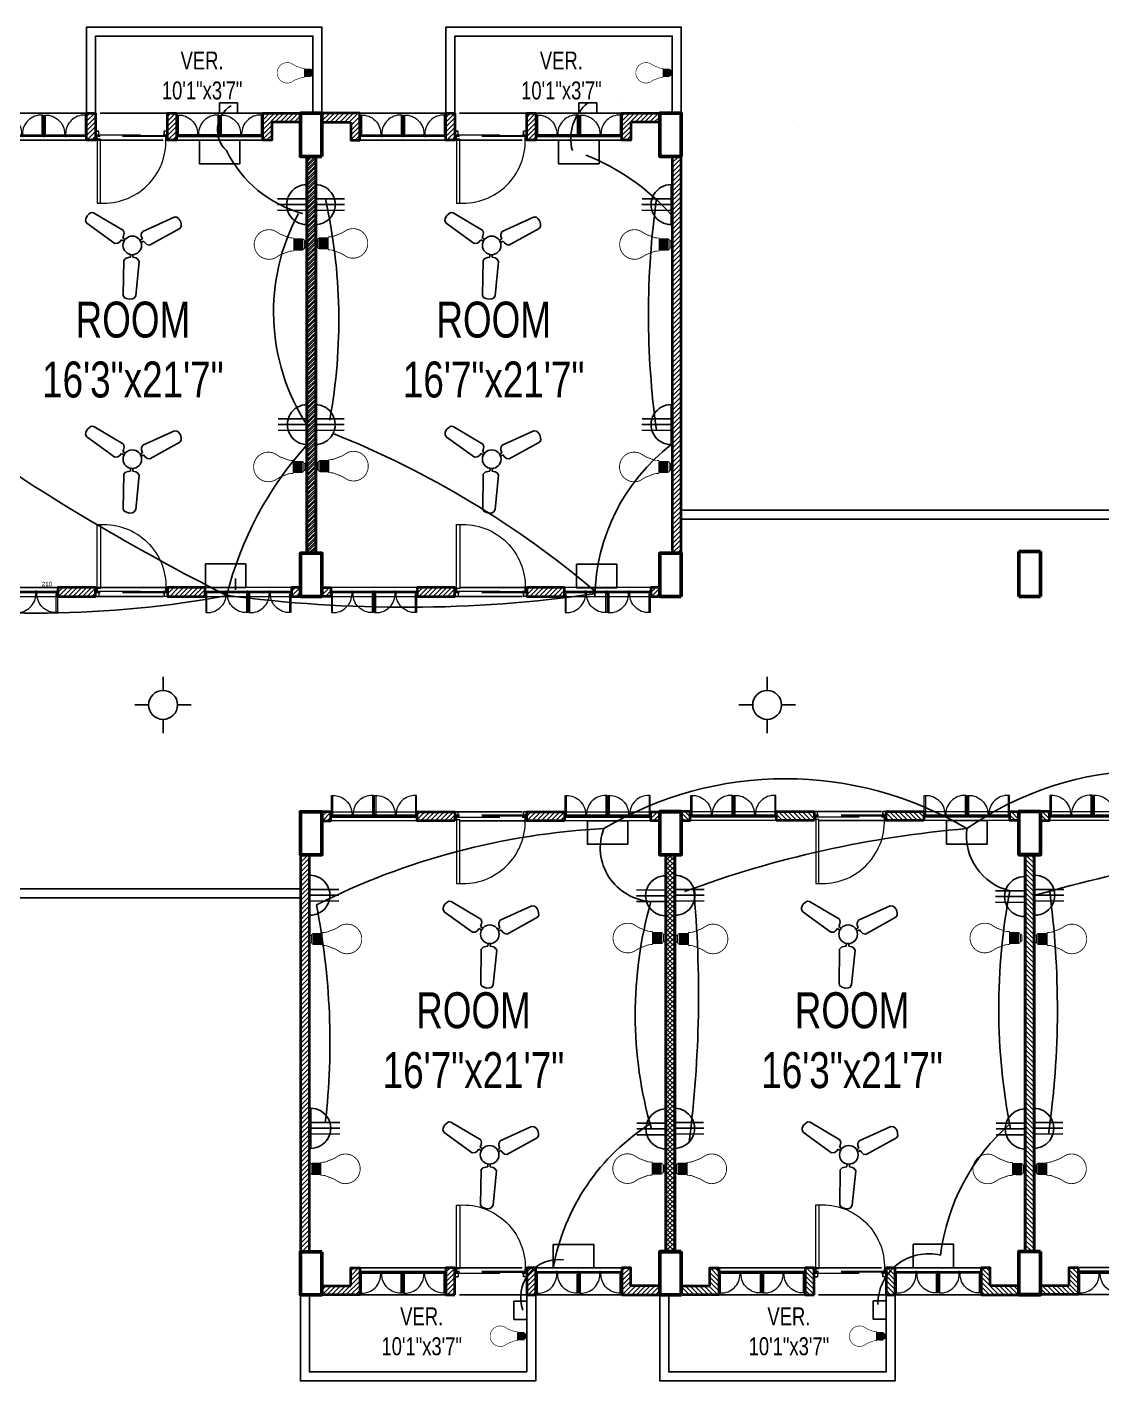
# Model space of a CAD drawing. Extents: x 9 to 3908, y 55 to 2108.
# Drawn here: x 996 to 1594, y 327 to 1081 of the extents above; entities that cross this region are included whole.
import ezdxf

# ---------------------------------------------------------------- set-up
doc = ezdxf.new("R2010")
doc.units = 0
doc.header["$LTSCALE"] = 10
doc.linetypes.add('DASHED2', pattern=[0.375, 0.25, -0.125])
for name, color, linetype, lineweight in [('A-TEXT', 7, 'Continuous', 5), ('ar-DOOR-WOOD', 44, 'Continuous', 0), ('column', 1, 'Continuous', 50), ('Main Wall', 250, 'Continuous', 13), ('WALL_SEC_', 170, 'Continuous', 25)]:
    doc.layers.add(name, color=color, linetype=linetype, lineweight=lineweight)
doc.layers.add('conduit', color=160, linetype='Continuous')
doc.layers.add('hatch brick', color=32, linetype='Continuous', lineweight=0, transparency=0.4)
doc.styles.add('SIMPLE', font='romantic.ttf')
doc.dimstyles.get("Standard").update_dxf_attribs({"dimtxt": 0.18, "dimasz": 0.18, "dimexe": 0.18, "dimexo": 0.0625, "dimgap": 0.09, "dimtad": 0, "dimtih": 1, "dimtoh": 1, "dimdec": 4, "dimzin": 0, "dimdsep": 46, "dimtxsty": 'Standard', "dimcen": 0.09, "dimadec": 0, "dimazin": 0, "dimtfac": 1, "dimtdec": 4, "dimtofl": 0, "dimtmove": 0, "dimatfit": 3, "dimfxl": 1, "dimtolj": 1, "dimtzin": 0, "dimarcsym": 0})
pattern_1 = [(45, (0, 0), (-1.3258252147, 1.3258252147), [])]
pattern_2 = [(45, (-53844.1407, -18314.9633), (-1.325825215, 1.325825215), [])]
pattern_3 = [(45, (-1497142.002, -132201.2452), (-1.3258252147, 1.3258252147), [])]

# ---------------------------------------------------------------- blocks, each defined once
blk = doc.blocks.new('DOOR_45')
at = {"layer": 'ar-DOOR-WOOD'}
for p, q in [((-11008.75, 15426.44), (-11008.75, 15424.44)), ((-10968.75, 15426.44), (-11008.75, 15426.44)), ((-10968.75, 15427.44), (-10963.75, 15427.44)), ((-10968.75, 15427.44), (-10968.75, 15426.44)), ((-10968.75, 15424.44), (-10968.75, 15426.44)), ((-10968.75, 15426.44), (-10966.75, 15426.44)), ((-10966.75, 15426.44), (-10966.75, 15425.44)), ((-10963.75, 15427.44), (-10963.75, 15425.44)), ((-11008.75, 15424.44), (-10968.75, 15424.44)), ((-10966.75, 15425.44), (-10963.75, 15425.44)), ((-10968.75, 15382.44), (-10968.75, 15383.44)), ((-10968.75, 15383.44), (-10966.75, 15383.44)), ((-10966.75, 15384.44), (-10963.75, 15384.44)), ((-10966.75, 15383.44), (-10966.75, 15384.44)), ((-10963.75, 15382.44), (-10963.75, 15384.44)), ((-10968.75, 15382.44), (-10963.75, 15382.44))]:
    blk.add_line(p, q, dxfattribs=at)
for points in [[(-10968.75, 15426.44), (-11008.75, 15426.44), (-11008.75, 15424.44), (-10968.75, 15424.44)], [(-10963.75, 15427.44), (-10968.75, 15427.44), (-10968.75, 15426.44), (-10966.75, 15426.44), (-10966.75, 15425.44), (-10963.75, 15425.44)], [(-10968.75, 15383.44), (-10968.75, 15382.44), (-10963.75, 15382.44), (-10963.75, 15384.44), (-10966.75, 15384.44), (-10966.75, 15383.44)]]:
    blk.add_lwpolyline(points, close=True, dxfattribs=at)
blk.add_arc((-10969.89, 15422.35), 38.92, 176.90834, 271.67702, dxfattribs=at)
blk = doc.blocks.new('DOOR_40')
at = {"layer": 'ar-DOOR-WOOD'}
for p, q in [((-11029.1, 15421.4), (-11064.1, 15421.4)), ((-11064.1, 15421.4), (-11064.1, 15419.4)), ((-11064.1, 15419.4), (-11029.1, 15419.4)), ((-11029.1, 15422.4), (-11024.1, 15422.4)), ((-11029.1, 15422.4), (-11029.1, 15421.4)), ((-11029.1, 15419.4), (-11029.1, 15421.4)), ((-11029.1, 15421.4), (-11027.1, 15421.4)), ((-11027.1, 15421.4), (-11027.1, 15420.4)), ((-11027.1, 15420.4), (-11024.1, 15420.4)), ((-11024.1, 15422.4), (-11024.1, 15420.4)), ((-11029.1, 15383.4), (-11027.1, 15383.4)), ((-11029.1, 15382.4), (-11029.1, 15383.4)), ((-11029.1, 15382.4), (-11024.1, 15382.4)), ((-11027.1, 15383.4), (-11027.1, 15384.4)), ((-11027.1, 15384.4), (-11024.1, 15384.4)), ((-11024.1, 15382.4), (-11024.1, 15384.4))]:
    blk.add_line(p, q, dxfattribs=at)
blk.add_arc((-11029.4, 15418.2), 34.8, 178.03, 270.3561, dxfattribs=at)
blk = doc.blocks.new('room 1')
h = blk.add_hatch()
h.set_pattern_fill('ANSI31', color=256, scale=15)
h.set_pattern_definition(pattern_1)
h.paths.add_polyline_path([(1498318.01, 133229.01), (1498318.01, 133219.01), (1498323.01, 133219.01), (1498323.01, 133234.01), (1498302.01, 133234.01), (1498302.01, 133229.01), (1498302.01, 133229.01)])
h = blk.add_hatch()
h.set_pattern_fill('ANSI31', color=256, scale=15)
h.set_pattern_definition(pattern_1)
h.paths.add_polyline_path([(1498474.01, 133229.01), (1498474.01, 133219.01), (1498469.01, 133219.01), (1498469.01, 133234.01), (1498490.01, 133234.01), (1498490.01, 133229.01), (1498490.01, 133229.01)])
at = {"layer": 'hatch brick'}
h = blk.add_hatch(dxfattribs=at)
h.set_pattern_fill('ANSI31', color=256, scale=15)
h.set_pattern_definition([(45, (69, 2), (-1.3258252147, 1.3258252147), [])])
h.paths.add_polyline_path([(1498376.01, 133234.01), (1498376.01, 133219.01), (1498376.01, 133219.01), (1498371.01, 133219.01), (1498371.01, 133234.01)])
h = blk.add_hatch(dxfattribs=at)
h.set_pattern_fill('ANSI31', color=256, scale=15)
h.set_pattern_definition([(45, (114, 2), (-1.3258252147, 1.3258252147), [])])
h.paths.add_polyline_path([(1498421.01, 133234.01), (1498421.01, 133219.01), (1498421.01, 133219.01), (1498416.01, 133219.01), (1498416.01, 133234.01)])
h = blk.add_hatch(dxfattribs=at)
h.set_pattern_fill('ANSI31', color=256, scale=15)
h.set_pattern_definition(pattern_1)
h.paths.add_polyline_path([(1498298.51, 132989.01), (1498293.51, 132989.01), (1498293.51, 133210.01), (1498298.51, 133210.01)])
h = blk.add_hatch(dxfattribs=at)
h.set_pattern_fill('ANSI31', color=256, scale=15)
h.set_pattern_definition(pattern_1)
h.paths.add_polyline_path([(1498493.51, 132989.01), (1498498.51, 132989.01), (1498498.51, 133210.01), (1498493.51, 133210.01)])
h = blk.add_hatch(dxfattribs=at)
h.set_pattern_fill('ANSI31', color=256, scale=15)
h.set_pattern_definition([(45, (-14.5, 0), (-1.3258252147, 1.3258252147), [])])
h.paths.add_polyline_path([(1498302.01, 132970.01), (1498307.01, 132970.01), (1498307.01, 132965.01), (1498302.01, 132965.01)])
h = blk.add_hatch(dxfattribs=at)
h.set_pattern_fill('ANSI31', color=256, scale=15)
h.set_pattern_definition([(45, (-5, -252), (-1.3258252147, 1.3258252147), [])])
h.paths.add_polyline_path([(1498376.01, 132970.01), (1498355.01, 132970.01), (1498355.01, 132965.01), (1498376.01, 132965.01)])
h = blk.add_hatch(dxfattribs=at)
h.set_pattern_fill('ANSI31', color=256, scale=15)
h.set_pattern_definition([(45, (1.2113, 4e-09), (-1.3258252147, 1.3258252147), [])])
h.paths.add_polyline_path([(1498437.01, 132970.01), (1498416.01, 132970.01), (1498416.01, 132965.01), (1498437.01, 132965.01)])
h = blk.add_hatch(dxfattribs=at)
h.set_pattern_fill('ANSI31', color=256, scale=15)
h.set_pattern_definition(pattern_1)
h.paths.add_polyline_path([(1498490.01, 132970.01), (1498485.01, 132970.01), (1498485.01, 132965.01), (1498490.01, 132965.01)])
for points in [[(1498323.01, 133234.01), (1498371.01, 133234.01), (1498371.01, 133219.01), (1498323.01, 133219.01)], [(1498469.01, 133234.01), (1498421.01, 133234.01), (1498421.01, 133219.01), (1498469.01, 133219.01)]]:
    blk.add_lwpolyline(points, close=True)
at = {"linetype": 'DASHED2', "ltscale": 15}
for points in [[(1498376.01, 133219.01), (1498416.01, 133219.01), (1498416.01, 133234.01), (1498376.01, 133234.01)], [(1498376.01, 132965.01), (1498416.01, 132965.01), (1498416.01, 132970.01), (1498376.01, 132970.01)]]:
    blk.add_lwpolyline(points, close=True, dxfattribs=at)
at = {"layer": 'Main Wall', "color": 1, "lineweight": 50}
for points in [[(1498302.01, 133210.01), (1498290.01, 133210.01), (1498290.01, 133234.01), (1498302.01, 133234.01), (1498302.01, 133210.01)], [(1498502.01, 133210.01), (1498490.01, 133210.01), (1498490.01, 133234.01), (1498502.01, 133234.01), (1498502.01, 133210.01)], [(1498302.01, 132965.01), (1498290.01, 132965.01), (1498290.01, 132989.01), (1498302.01, 132989.01), (1498302.01, 132965.01)], [(1498502.01, 132965.01), (1498490.01, 132965.01), (1498490.01, 132989.01), (1498502.01, 132989.01), (1498502.01, 132965.01)]]:
    blk.add_lwpolyline(points, dxfattribs=at)
at = {"layer": 'Main Wall', "lineweight": 35}
for points in [[(1498318.01, 133229.01), (1498318.01, 133219.01), (1498323.01, 133219.01), (1498323.01, 133234.01), (1498302.01, 133234.01), (1498302.01, 133229.01), (1498302.01, 133229.01), (1498302.01, 133229.01), (1498318.01, 133229.01)], [(1498474.01, 133229.01), (1498474.01, 133219.01), (1498469.01, 133219.01), (1498469.01, 133234.01), (1498490.01, 133234.01), (1498490.01, 133229.01), (1498490.01, 133229.01), (1498490.01, 133229.01), (1498474.01, 133229.01)], [(1498376.01, 132970.01), (1498376.01, 132970.01), (1498355.01, 132970.01), (1498355.01, 132965.01), (1498376.01, 132965.01), (1498376.01, 132970.01)]]:
    blk.add_lwpolyline(points, dxfattribs=at)
for points in [[(1498376.01, 133234.01), (1498376.01, 133219.01), (1498376.01, 133219.01), (1498376.01, 133219.01), (1498371.01, 133219.01), (1498371.01, 133234.01)], [(1498421.01, 133234.01), (1498421.01, 133219.01), (1498421.01, 133219.01), (1498421.01, 133219.01), (1498416.01, 133219.01), (1498416.01, 133234.01)], [(1498298.51, 132989.01), (1498293.51, 132989.01), (1498293.51, 133210.01), (1498298.51, 133210.01)], [(1498493.51, 132989.01), (1498498.51, 132989.01), (1498498.51, 133210.01), (1498493.51, 133210.01)], [(1498302.01, 132970.01), (1498307.01, 132970.01), (1498307.01, 132965.01), (1498302.01, 132965.01)], [(1498437.01, 132970.01), (1498416.01, 132970.01), (1498416.01, 132965.01), (1498437.01, 132965.01)], [(1498490.01, 132970.01), (1498485.01, 132970.01), (1498485.01, 132965.01), (1498490.01, 132965.01)]]:
    blk.add_lwpolyline(points, close=True, dxfattribs=at)
at = {"layer": 'Main Wall', "color": 150}
for points in [[(1498371.01, 133221.01), (1498323.61, 133221.01), (1498323.61, 133222.01), (1498371.01, 133222.01)], [(1498371.01, 133221.01), (1498323.61, 133221.01), (1498323.61, 133221.51), (1498371.01, 133221.51)], [(1498421.01, 133221.01), (1498468.41, 133221.01), (1498468.41, 133222.01), (1498421.01, 133222.01)], [(1498421.01, 133221.01), (1498468.41, 133221.01), (1498468.41, 133221.51), (1498421.01, 133221.51)], [(1498307.01, 132968.01), (1498354.41, 132968.01), (1498354.41, 132967.01), (1498307.01, 132967.01)], [(1498307.01, 132968.01), (1498354.41, 132968.01), (1498354.41, 132967.51), (1498307.01, 132967.51)], [(1498437.61, 132968.01), (1498484.41, 132968.01), (1498484.41, 132967.01), (1498437.61, 132967.01)], [(1498437.61, 132968.01), (1498484.41, 132968.01), (1498484.41, 132967.51), (1498437.61, 132967.51)]]:
    blk.add_lwpolyline(points, close=True, dxfattribs=at)
at = {"layer": 'Main Wall', "color": 150, "linetype": 'DASHED2', "ltscale": 10}
for points in [[(1498376.01, 133222.01), (1498416.01, 133222.01), (1498416.01, 133221.01), (1498376.01, 133221.01)], [(1498376.01, 133222.01), (1498416.01, 133222.01), (1498416.01, 133221.51), (1498376.01, 133221.51)], [(1498376.01, 132968.01), (1498416.01, 132968.01), (1498416.01, 132967.01), (1498376.01, 132967.01)], [(1498376.01, 132968.01), (1498416.01, 132968.01), (1498416.01, 132967.51), (1498376.01, 132967.51)]]:
    blk.add_lwpolyline(points, close=True, dxfattribs=at)
at = {"layer": 'Main Wall'}
for points in [[(1498307.01, 132965.01), (1498355.01, 132965.01), (1498355.01, 132970.01), (1498307.01, 132970.01)], [(1498437.01, 132965.01), (1498485.01, 132965.01), (1498485.01, 132970.01), (1498437.01, 132970.01)]]:
    blk.add_lwpolyline(points, close=True, dxfattribs=at)
at = {"layer": 'Main Wall', "extrusion": (0, 0, -1)}
for name, p, xscale, yscale, zscale, rotation in [('DOOR_40', (-1502949.75, 129913.77), 0.2999999999999545, 0.2999999999999545, -0.2999999999999545, 270), ('DOOR_40', (-1502973.75, 129913.77), 0.2999999999999545, 0.2999999999999545, -0.2999999999999545, 270), ('DOOR_40', (-1493818.28, 129913.77), -0.2999999999999545, 0.2999999999999545, -0.2999999999999545, 90), ('DOOR_40', (-1493842.28, 129913.77), -0.2999999999999545, 0.2999999999999545, -0.2999999999999545, 90), ('DOOR_45', (-1512089.3, 142969.57), -0.8888888888889142, 0.8888888888889142, -0.8888888888889142, 270), ('DOOR_45', (-1512089.3, 123219.46), 0.8888888888889142, 0.8888888888889142, -0.8888888888889142, 270), ('DOOR_40', (-1493704.28, 136275.25), 0.2999999999999545, 0.2999999999999545, -0.2999999999999545, 90), ('DOOR_40', (-1493728.28, 136275.25), 0.2999999999999545, 0.2999999999999545, -0.2999999999999545, 90), ('DOOR_40', (-1493834.28, 136275.25), 0.2999999999999545, 0.2999999999999545, -0.2999999999999545, 90), ('DOOR_40', (-1493858.28, 136275.25), 0.2999999999999545, 0.2999999999999545, -0.2999999999999545, 90)]:
    blk.add_blockref(name, p, dxfattribs=dict(at, xscale=xscale, yscale=yscale, zscale=zscale, rotation=rotation))
at = {"layer": 'Main Wall'}
for p, xscale, yscale, zscale, rotation in [((1493720.28, 129913.77), 0.2999999999999545, 0.2999999999999545, 0.2999999999999545, 270), ((1493744.28, 129913.77), 0.2999999999999545, 0.2999999999999545, 0.2999999999999545, 270), ((1503047.75, 129913.77), -0.2999999999999545, 0.2999999999999545, 0.2999999999999546, 90), ((1503071.75, 129913.77), -0.2999999999999545, 0.2999999999999545, 0.2999999999999546, 90), ((1502933.75, 136275.25), 0.2999999999999546, 0.2999999999999546, 0.2999999999999546, 90), ((1502957.75, 136275.25), 0.2999999999999546, 0.2999999999999546, 0.2999999999999546, 90), ((1503063.75, 136275.25), 0.2999999999999546, 0.2999999999999546, 0.2999999999999546, 90), ((1503087.75, 136275.25), 0.2999999999999546, 0.2999999999999546, 0.2999999999999546, 90)]:
    blk.add_blockref('DOOR_40', p, dxfattribs=dict(at, xscale=xscale, yscale=yscale, zscale=zscale, rotation=rotation))
blk = doc.blocks.new('LED')
for p, q in [((-12.1, -25.6), (11.9, -25.6)), ((-11.6, -7.7), (11.7, -7.7)), ((-11.6, -11), (11.7, -9.6)), ((-11.6, -13.3), (11.7, -11.8)), ((-11.5, -15.5), (11.8, -14.1)), ((-11.3, -17.8), (11.9, -16.3)), ((-11.2, -20), (12.1, -18.6)), ((-11.2, -22.2), (12.1, -20.8)), ((-11.2, -24.5), (12.1, -23.1))]:
    blk.add_line(p, q)
at = {"lineweight": 9}
blk.add_line((7.8, -3.1), (-7.8, -3.1), dxfattribs=at)
for points, const_width in [([(5.3, 0), (5.4, 0), (5.7, 0), (6.1, -0.1), (6.6, -0.3), (7, -0.6), (7.2, -0.9), (7.4, -1.2), (7.5, -1.5), (7.7, -2), (7.7, -2.5), (7.8, -3.1), (7.7, -2.5), (7.7, -2), (7.5, -1.5), (7.4, -1.2), (7.2, -0.9), (7, -0.6), (6.6, -0.3), (6.1, -0.1), (5.7, 0), (5.4, 0), (5.3, 0), (-5.3, 0), (-5.4, 0), (-5.5, 0), (-5.8, 0), (-6.1, -0.1), (-6.4, -0.2), (-6.7, -0.5), (-7, -0.7), (-7.3, -1.1), (-7.6, -1.7), (-7.7, -2.3), (-7.8, -3.1), (-7.8, -3.1), (-7.9, -3.2), (-8.1, -3.2), (-8.3, -3.3), (-8.9, -3.6), (-9.6, -4.1), (-10.3, -4.7), (-11, -5.4), (-11.2, -5.9), (-11.4, -6.4), (-11.6, -7), (-11.6, -7.7), (-12.2, -7.7), (-12.1, -26)], 2), ([(-5.3, 0), (-5.4, 0), (-5.5, 0), (-5.8, 0), (-6.1, -0.1), (-6.4, -0.2), (-6.7, -0.5), (-7, -0.7), (-7.3, -1.1), (-7.6, -1.7), (-7.7, -2.3), (-7.8, -3.1)], 1), ([(-0.1, -111.1), (-0.2, -111.1), (-1, -111.1), (-1.8, -111.1), (-2.6, -111.1), (-3.4, -111), (-4.2, -110.9), (-5, -110.8), (-5.8, -110.6), (-6.6, -110.5), (-7.4, -110.3), (-8.1, -110.1), (-8.9, -109.9), (-9.6, -109.7), (-10.4, -109.5), (-11.1, -109.2), (-11.8, -108.9), (-12.5, -108.7), (-13.2, -108.3), (-13.9, -108), (-14.6, -107.7), (-15.3, -107.3), (-16, -106.9), (-16.6, -106.6), (-17.3, -106.2), (-17.9, -105.7), (-18.5, -105.3), (-19.2, -104.8), (-19.8, -104.4), (-20.4, -103.9), (-20.9, -103.4), (-21.5, -102.9), (-22.1, -102.4), (-22.6, -101.9), (-23.1, -101.3), (-23.7, -100.8), (-24.2, -100.2), (-24.6, -99.6), (-25.1, -99), (-25.6, -98.4), (-26, -97.8), (-26.5, -97.2), (-26.9, -96.5), (-27.3, -95.9), (-27.7, -95.2), (-28.1, -94.6), (-28.4, -93.9), (-28.8, -93.2), (-29.1, -92.5), (-29.4, -91.8), (-29.7, -91.1), (-30, -90.4), (-30.2, -89.6), (-30.5, -88.9), (-30.7, -88.1), (-30.9, -87.4), (-31.1, -86.6), (-31.2, -85.9), (-31.4, -85.1), (-31.5, -84.3), (-31.6, -83.5), (-31.7, -82.7), (-31.8, -81.9), (-31.8, -81.1), (-31.9, -80.3), (-31.9, -79.5), (-31.9, -78.2), (-31.8, -77), (-31.7, -75.8), (-31.5, -74.6), (-31.3, -73.4), (-31.1, -72.2), (-30.8, -71.1), (-30.4, -69.9), (-30, -68.8), (-29.6, -67.7), (-29.2, -66.6), (-22.1, -55), (-14.6, -35.3), (-14.1, -29.7), (-14.1, -27.1), (-12.1, -25.6)], 1.8), ([(-0.1, -111.1), (0, -111.1), (0.8, -111.1), (1.6, -111.1), (2.5, -111.1), (3.3, -111), (4, -110.9), (4.8, -110.8), (5.6, -110.6), (6.4, -110.5), (7.2, -110.3), (7.9, -110.1), (8.7, -109.9), (9.4, -109.7), (10.2, -109.5), (10.9, -109.2), (11.6, -108.9), (12.3, -108.7), (13, -108.3), (13.7, -108), (14.4, -107.7), (15.1, -107.3), (15.8, -106.9), (16.4, -106.6), (17.1, -106.2), (17.7, -105.7), (18.3, -105.3), (19, -104.8), (19.6, -104.4), (20.2, -103.9), (20.7, -103.4), (21.3, -102.9), (21.9, -102.4), (22.4, -101.9), (22.9, -101.3), (23.5, -100.8), (24, -100.2), (24.5, -99.6), (24.9, -99), (25.4, -98.4), (25.8, -97.8), (26.3, -97.2), (26.7, -96.5), (27.1, -95.9), (27.5, -95.2), (27.9, -94.6), (28.2, -93.9), (28.6, -93.2), (28.9, -92.5), (29.2, -91.8), (29.5, -91.1), (29.8, -90.4), (30, -89.6), (30.3, -88.9), (30.5, -88.1), (30.7, -87.4), (30.9, -86.6), (31, -85.9), (31.2, -85.1), (31.3, -84.3), (31.4, -83.5), (31.5, -82.7), (31.6, -81.9), (31.6, -81.1), (31.7, -80.3), (31.7, -79.5), (31.7, -78.2), (31.6, -77), (31.5, -75.8), (31.3, -74.6), (31.1, -73.4), (30.9, -72.2), (30.6, -71.1), (30.2, -69.9), (29.9, -68.8), (29.4, -67.7), (29, -66.6), (21.9, -55), (14.4, -35.3), (13.9, -29.7), (13.9, -27.1), (11.9, -25.6)], 1.8), ([(11.9, -26.1), (11.9, -7.7), (11.7, -7.7), (11.6, -7), (11.4, -6.4), (11.2, -5.9), (11, -5.4), (10.3, -4.7), (9.6, -4.1), (8.9, -3.6), (8.3, -3.3), (7.9, -3.2), (7.8, -3.1), (7.8, -3.1)], 2)]:
    blk.add_lwpolyline(points, dxfattribs=dict(const_width=const_width))
at = {"color": 7, "lineweight": 20}
blk.add_open_spline([(-9.8, -25.6), (-9.8, -25.6), (9.4, -25.6), (9.4, -25.6)], degree=3, dxfattribs=at)
blk = doc.blocks.new('6')
at = {"color": 7}
for p, q in [((3268, -2243), (3260, -2275)), ((3260, -2275), (3351, -2687)), ((3285, -2228), (3268, -2243)), ((3322, -2211), (3285, -2228)), ((3359, -2211), (3322, -2211)), ((3387, -2215), (3359, -2211)), ((3407, -2236), (3387, -2215)), ((3533, -2638), (3407, -2236)), ((3351, -2687), (3378, -2709)), ((3378, -2709), (3403, -2714)), ((3403, -2714), (3440, -2709)), ((3440, -2709), (3450, -2742)), ((3468, -2701), (3489, -2690)), ((3477, -2735), (3468, -2701)), ((3489, -2690), (3518, -2669)), ((3518, -2669), (3533, -2638)), ((3291, -2913), (3005, -3223)), ((3325, -2910), (3291, -2913)), ((3357, -2925), (3325, -2910)), ((3378, -2938), (3357, -2925)), ((3403, -2913), (3378, -2938)), ((3399, -2958), (3423, -2933)), ((3422, -2988), (3399, -2958)), ((3594, -2888), (3628, -2897)), ((3635, -2869), (3601, -2861)), ((3628, -2897), (3627, -2922)), ((3627, -2922), (3631, -2958)), ((3631, -2958), (3650, -2985)), ((3649, -2835), (3635, -2869)), ((3666, -2816), (3649, -2835)), ((3699, -2804), (3666, -2816)), ((4101, -2931), (3699, -2804)), ((4124, -2954), (4101, -2931)), ((4129, -2976), (4124, -2954)), ((3113, -3331), (3424, -3046)), ((3429, -3011), (3422, -2988)), ((3424, -3046), (3429, -3011)), ((3650, -2985), (4061, -3078)), ((4061, -3078), (4089, -3071)), ((4089, -3071), (4107, -3048)), ((4107, -3048), (4125, -3016)), ((4125, -3016), (4129, -2976)), ((3005, -3223), (2997, -3251)), ((2997, -3251), (3008, -3278)), ((3008, -3278), (3026, -3309)), ((3026, -3309), (3059, -3333)), ((3059, -3333), (3081, -3340)), ((3081, -3340), (3113, -3331))]:
    blk.add_line(p, q, dxfattribs=at)
blk.add_circle((3491, -2846), 113, dxfattribs=at)
blk = doc.blocks.new('3 pin')
at = {"layer": 'WALL_SEC_', "color": 3, "lineweight": 25}
for p, q in [((10035.5, 6358.5), (10035.5, 6351.5)), ((10045.69, 6353.52), (10035.5, 6353.52)), ((10035.5, 6351.5), (10035.5, 6344.5)), ((10035.5, 6351.5), (10045.69, 6351.5)), ((10045.69, 6349.48), (10035.5, 6349.48))]:
    blk.add_line(p, q, dxfattribs=at)
blk.add_arc((10035.5, 6351.5), 7, 270, 90, dxfattribs=at)
blk = doc.blocks.new('*D56')
at = {"layer": 'conduit', "color": 0, "lineweight": -2, "transparency": 16777216}
for p, q in [((901.89, 776.33), (901.89, 767.52)), ((1111.89, 773.83), (1111.89, 767.52)), ((904.39, 768.77), (1109.39, 768.77))]:
    blk.add_line(p, q, dxfattribs=at)
at = {"layer": 'conduit', "color": 0, "transparency": 16777216}
for points in [[(904.39, 769.18), (904.39, 768.35), (901.89, 768.77)], [(1109.39, 769.18), (1109.39, 768.35), (1111.89, 768.77)]]:
    blk.add_solid(points, dxfattribs=at)
at = {"layer": 'Defpoints', "color": 0, "transparency": 16777216}
for p in [(901.89, 776.96), (1111.89, 774.46), (1111.89, 768.77)]:
    blk.add_point(p, dxfattribs=at)
at = {"layer": 'conduit', "color": 0, "transparency": 16777216, "insert": (1006.89, 770.64), "char_height": 2.5, "attachment_point": 5}
blk.add_mtext('210', dxfattribs=at)

msp = doc.modelspace()

# ---------------------------------------------------------------- hatches: boundary and pattern name
h = msp.add_hatch()
h.set_pattern_fill('ANSI31', color=256, scale=15)
h.set_pattern_definition(pattern_3)
h.paths.add_polyline_path([(1176.011, 1027.768), (1176.011, 1017.768), (1181.011, 1017.768), (1181.011, 1032.768), (1160.011, 1032.768), (1160.011, 1027.768), (1160.011, 1027.768)])
h = msp.add_hatch()
h.set_pattern_fill('ANSI31', color=256, scale=15)
h.set_pattern_definition(pattern_3)
h.paths.add_polyline_path([(1332.011, 1027.768), (1332.011, 1017.768), (1327.011, 1017.768), (1327.011, 1032.768), (1348.011, 1032.768), (1348.011, 1027.768), (1348.011, 1027.768)])
h = msp.add_hatch()
h.set_pattern_fill('ANSI31', color=256, scale=15)
h.set_pattern_definition(pattern_2)
h.paths.add_polyline_path([(1176.011, 379.893), (1176.011, 389.893), (1181.011, 389.893), (1181.011, 374.893), (1160.011, 374.893), (1160.011, 379.893), (1160.011, 379.893)])
h = msp.add_hatch()
h.set_pattern_fill('ANSI31', color=256, scale=15)
h.set_pattern_definition(pattern_2)
h.paths.add_polyline_path([(1332.011, 379.893), (1332.011, 389.893), (1327.011, 389.893), (1327.011, 374.893), (1348.011, 374.893), (1348.011, 379.893), (1348.011, 379.893)])
at = {"layer": 'hatch brick'}
h = msp.add_hatch(dxfattribs=at)
h.set_pattern_fill('ANSI31', color=256, scale=15)
h.set_pattern_definition([(45, (-1497073.002, -132199.2452), (-1.3258252147, 1.3258252147), [])])
h.paths.add_polyline_path([(1234.011, 1032.768), (1234.011, 1017.768), (1234.011, 1017.768), (1229.011, 1017.768), (1229.011, 1032.768)])
h = msp.add_hatch(dxfattribs=at)
h.set_pattern_fill('ANSI31', color=256, scale=15)
h.set_pattern_definition([(45, (-1497028.002, -132199.2452), (-1.3258252147, 1.3258252147), [])])
h.paths.add_polyline_path([(1279.011, 1032.768), (1279.011, 1017.768), (1279.011, 1017.768), (1274.011, 1017.768), (1274.011, 1032.768)])
h = msp.add_hatch(dxfattribs=at)
h.set_pattern_fill('ANSI31', color=256, scale=15)
h.set_pattern_definition(pattern_3)
h.paths.add_polyline_path([(1156.511, 787.768), (1151.511, 787.768), (1151.511, 1008.768), (1156.511, 1008.768)])
h = msp.add_hatch(dxfattribs=at)
h.set_pattern_fill('ANSI31', color=256, scale=15)
h.set_pattern_definition([(45, (-1497138.502, -132201.2452), (-1.3258252147, 1.3258252147), [])])
h.paths.add_polyline_path([(1355.011, 787.768), (1360.011, 787.768), (1360.011, 1008.768), (1355.011, 1008.768)])
h = msp.add_hatch(dxfattribs=at)
h.set_pattern_fill('ANSI31', color=256, scale=15)
h.set_pattern_definition([(45, (-1497156.502, -132201.2452), (-1.3258252147, 1.3258252147), [])])
h.paths.add_polyline_path([(1160.011, 768.768), (1165.011, 768.768), (1165.011, 763.768), (1160.011, 763.768)])
h = msp.add_hatch(dxfattribs=at)
h.set_pattern_fill('ANSI31', color=256, scale=15)
h.set_pattern_definition([(45, (-1497147.002, -132453.2452), (-1.3258252147, 1.3258252147), [])])
h.paths.add_polyline_path([(1234.011, 768.768), (1213.011, 768.768), (1213.011, 763.768), (1234.011, 763.768)])
h = msp.add_hatch(dxfattribs=at)
h.set_pattern_fill('ANSI31', color=256, scale=15)
h.set_pattern_definition([(45, (-1497140.7908, -132201.2452), (-1.3258252147, 1.3258252147), [])])
h.paths.add_polyline_path([(1295.011, 768.768), (1274.011, 768.768), (1274.011, 763.768), (1295.011, 763.768)])
h = msp.add_hatch(dxfattribs=at)
h.set_pattern_fill('ANSI31', color=256, scale=15)
h.set_pattern_definition(pattern_3)
h.paths.add_polyline_path([(1348.011, 768.768), (1343.011, 768.768), (1343.011, 763.768), (1348.011, 763.768)])
h = msp.add_hatch(dxfattribs=at)
h.set_pattern_fill('ANSI31', color=256, scale=15)
h.set_pattern_definition([(45, (-53858.6407, -18314.9633), (-1.325825215, 1.325825215), [])])
h.paths.add_polyline_path([(1160.011, 638.893), (1165.011, 638.893), (1165.011, 643.893), (1160.011, 643.893)])
h = msp.add_hatch(dxfattribs=at)
h.set_pattern_fill('ANSI31', color=256, scale=15)
h.set_pattern_definition([(45, (-53849.1407, -18566.9633), (-1.325825215, 1.325825215), [])])
h.paths.add_polyline_path([(1234.011, 638.893), (1213.011, 638.893), (1213.011, 643.893), (1234.011, 643.893)])
h = msp.add_hatch(dxfattribs=at)
h.set_pattern_fill('ANSI31', color=256, scale=15)
h.set_pattern_definition([(45, (-53842.9294, -18314.9633), (-1.325825215, 1.325825215), [])])
h.paths.add_polyline_path([(1295.011, 638.893), (1274.011, 638.893), (1274.011, 643.893), (1295.011, 643.893)])
h = msp.add_hatch(dxfattribs=at)
h.set_pattern_fill('ANSI31', color=256, scale=15)
h.set_pattern_definition(pattern_2)
h.paths.add_polyline_path([(1348.011, 638.893), (1343.011, 638.893), (1343.011, 643.893), (1348.011, 643.893)])
h = msp.add_hatch(dxfattribs=at)
h.set_pattern_fill('ANSI31', color=256, scale=15)
h.set_pattern_definition([(45, (-53847.6407, -18314.9633), (-1.325825215, 1.325825215), [])])
h.paths.add_polyline_path([(1153.011, 619.893), (1148.011, 619.893), (1148.011, 398.893), (1153.011, 398.893)])
h = msp.add_hatch(dxfattribs=at)
h.set_pattern_fill('ANSI31', color=256, scale=15)
h.set_pattern_definition(pattern_2)
h.paths.add_polyline_path([(1351.511, 619.893), (1356.511, 619.893), (1356.511, 398.893), (1351.511, 398.893)])
h = msp.add_hatch(dxfattribs=at)
h.set_pattern_fill('ANSI31', color=256, scale=15)
h.set_pattern_definition([(45, (-53775.1407, -18312.9633), (-1.325825215, 1.325825215), [])])
h.paths.add_polyline_path([(1234.011, 374.893), (1234.011, 389.893), (1234.011, 389.893), (1229.011, 389.893), (1229.011, 374.893)])
h = msp.add_hatch(dxfattribs=at)
h.set_pattern_fill('ANSI31', color=256, scale=15)
h.set_pattern_definition([(45, (-53730.1407, -18312.9633), (-1.325825215, 1.325825215), [])])
h.paths.add_polyline_path([(1279.011, 374.893), (1279.011, 389.893), (1279.011, 389.893), (1274.011, 389.893), (1274.011, 374.893)])

# ---------------------------------------------------------------- linework, layer by layer
at = {"color": 240, "true_color": 0xed1f24}
for p, q in [((1323.811, 1040.73), (1323.811, 1040.73)), ((1425.955, 1024.698), (1425.955, 1024.698))]:
    msp.add_line(p, q, dxfattribs=at)
at = {"color": 30, "true_color": 0xf8991e}
for p, q in [((1071.53, 719.055), (1071.53, 711.368)), ((1407.807, 719.055), (1407.807, 711.368)), ((1055.809, 703.334), (1063.496, 703.334)), ((1087.251, 703.334), (1079.564, 703.334)), ((1392.086, 703.334), (1399.773, 703.334)), ((1423.528, 703.334), (1415.841, 703.334)), ((1071.53, 687.613), (1071.53, 695.3)), ((1407.807, 687.613), (1407.807, 695.3))]:
    msp.add_line(p, q, dxfattribs=at)
for points in [[(1160.011, 1032.768), (1160.011, 1080.768), (1029.011, 1080.768), (1029.011, 1032.768)], [(1360.011, 1032.768), (1360.011, 1080.768), (1229.011, 1080.768), (1229.011, 1032.768)], [(1155.011, 1032.768), (1155.011, 1075.768), (1034.011, 1075.768), (1034.011, 1032.768)], [(1355.011, 1032.768), (1355.011, 1075.768), (1234.011, 1075.768), (1234.011, 1032.768)], [(1148.011, 374.955), (1148.011, 326.955), (1279.011, 326.955), (1279.011, 374.955)], [(1153.011, 374.955), (1153.011, 331.955), (1274.011, 331.955), (1274.011, 374.955)], [(1348.011, 374.955), (1348.011, 326.955), (1479.011, 326.955), (1479.011, 374.955)], [(1353.011, 374.955), (1353.011, 331.955), (1474.011, 331.955), (1474.011, 374.955)]]:
    msp.add_lwpolyline(points)
at = {"color": 116, "true_color": 0x136734}
for points in [[(1103.011, 1038.513), (1112.97, 1038.513), (1112.97, 1032.768), (1103.011, 1032.768)], [(1303.011, 1038.513), (1312.97, 1038.513), (1312.97, 1032.768), (1303.011, 1032.768)], [(1091.758, 1017.768), (1114.265, 1017.768), (1114.265, 1004.684), (1091.758, 1004.684)], [(1291.758, 1017.768), (1314.265, 1017.768), (1314.265, 1004.684), (1291.758, 1004.684)], [(1095.079, 781.837), (1117.587, 781.837), (1117.587, 768.753), (1095.079, 768.753)], [(1301.66, 781.695), (1324.168, 781.695), (1324.168, 768.611), (1301.66, 768.611)], [(1307.758, 638.893), (1330.265, 638.893), (1330.265, 625.809), (1307.758, 625.809)], [(1507.758, 638.955), (1530.265, 638.955), (1530.265, 625.872), (1507.758, 625.872)], [(1288.802, 402.937), (1311.309, 402.937), (1311.309, 389.853), (1288.802, 389.853)], [(1489.078, 403.032), (1511.585, 403.032), (1511.585, 389.949), (1489.078, 389.949)], [(1266.836, 371.37), (1274.068, 371.37), (1274.068, 361.169), (1266.836, 361.169)], [(1466.795, 371.572), (1474.028, 371.572), (1474.028, 361.371), (1466.795, 361.371)]]:
    msp.add_lwpolyline(points, close=True, dxfattribs=at)
for points in [[(1181.011, 1032.768), (1229.011, 1032.768), (1229.011, 1017.768), (1181.011, 1017.768)], [(1327.011, 1032.768), (1279.011, 1032.768), (1279.011, 1017.768), (1327.011, 1017.768)], [(1360.011, 806.768), (1748.011, 806.768), (1748.011, 811.768), (1360.011, 811.768)], [(960.011, 595.955), (1148.011, 595.955), (1148.011, 600.955), (960.011, 600.955)], [(1181.011, 374.893), (1229.011, 374.893), (1229.011, 389.893), (1181.011, 389.893)], [(1327.011, 374.893), (1279.011, 374.893), (1279.011, 389.893), (1327.011, 389.893)]]:
    msp.add_lwpolyline(points, close=True)
at = {"linetype": 'DASHED2', "ltscale": 15}
for points in [[(1234.011, 1017.768), (1274.011, 1017.768), (1274.011, 1032.768), (1234.011, 1032.768)], [(1234.011, 763.768), (1274.011, 763.768), (1274.011, 768.768), (1234.011, 768.768)], [(1234.011, 643.893), (1274.011, 643.893), (1274.011, 638.893), (1234.011, 638.893)], [(1234.011, 389.893), (1274.011, 389.893), (1274.011, 374.893), (1234.011, 374.893)]]:
    msp.add_lwpolyline(points, close=True, dxfattribs=at)
at = {"color": 30, "true_color": 0xf8991e}
for centre in [(1071.53, 703.334), (1407.807, 703.334)]:
    msp.add_circle(centre, 8.034, dxfattribs=at)
at = {"layer": 'column', "ltscale": 2000}
for p, q in [((1548.011, 788.768), (1560.011, 788.768)), ((1548.011, 788.768), (1548.011, 763.768)), ((1548.011, 788.768), (1560.011, 788.768)), ((1548.011, 788.768), (1548.011, 763.768)), ((1560.011, 788.768), (1560.011, 763.768)), ((1560.011, 788.768), (1560.011, 763.768)), ((1560.011, 763.768), (1548.011, 763.768)), ((1560.011, 763.768), (1548.011, 763.768))]:
    msp.add_line(p, q, dxfattribs=at)
at = {"layer": 'conduit', "color": 114, "true_color": 0x139b48}
for centre, radius, start, end in [((1117.536, 1023.516), 15.714, 121.212614, 227.3662), ((1323.937, 1018.68), 25.449, 128.800253, 195.322327), ((1166.508, 1041.042), 66.333, 206.007897, 255.047183), ((1261.682, 894.035), 123.959, 41.603809, 68.609695), ((861.76, 917.638), 307.633, 349.573412, 12.678273), ((1803.754, 920.621), 462.001, 171.970378, 188.009883), ((1248.571, 922.097), 115.533, 151.651855, 212.849143), ((1659.702, 1862.93), 1229.838, 235.28937, 243.294735), ((968.97, 361.677), 530.816, 49.742518, 68.188951), ((1295.015, 717.878), 193.645, 137.671488, 166.136364), ((1421.729, 761.5), 109.86, 127.827233, 178.817401), ((1000.901, 1335.36), 580.919, 260.658992, 280.558854), ((1206.337, 1499.023), 741.309, 262.274427, 278.186225), ((1622.444, 486.259), 180.722, 57.700819, 124.912847), ((1417.952, 464.738), 197.527, 59.227967, 120.772033), ((1336.946, 236.535), 398.425, 92.884948, 116.866416), ((1344.887, 623.8), 29.954, 159.162679, 266.711406), ((1568.133, 43.78), 592.714, 94.753927, 110.362577), ((1550.351, 630.577), 31.579, 172.945031, 256.581592), ((2102.597, -1421.392), 2091.257, 100.558617, 105.128415), ((722.107, 542.086), 647.525, 352.716603, 5.253817), ((1880.039, 534.509), 343.294, 169.025993, 191.297441), ((1079.459, 534.42), 489.959, 351.786949, 7.766092), ((774.496, 515.582), 389.949, 353.412794, 11.29459), ((1563.65, 530.973), 229.283, 164.071968, 196.134528), ((1406.801, 368.725), 119.876, 121.925764, 169.848507), ((1619.667, 382.885), 116.13, 131.046276, 173.04099), ((1291.821, 373.435), 21.177, 83.025597, 199.774744), ((1497.692, 369.461), 28.299, 76.303141, 180.011312)]:
    msp.add_arc(centre, radius, start, end, dxfattribs=at)
at = {"layer": 'Main Wall', "color": 1, "lineweight": 50}
for points in [[(1160.011, 1008.768), (1148.011, 1008.768), (1148.011, 1032.768), (1160.011, 1032.768), (1160.011, 1008.768)], [(1360.011, 1008.768), (1348.011, 1008.768), (1348.011, 1032.768), (1360.011, 1032.768), (1360.011, 1008.768)], [(1160.011, 763.768), (1148.011, 763.768), (1148.011, 787.768), (1160.011, 787.768), (1160.011, 763.768)], [(1360.011, 763.768), (1348.011, 763.768), (1348.011, 787.768), (1360.011, 787.768), (1360.011, 763.768)], [(1160.011, 643.893), (1148.011, 643.893), (1148.011, 619.893), (1160.011, 619.893), (1160.011, 643.893)], [(1360.011, 643.893), (1348.011, 643.893), (1348.011, 619.893), (1360.011, 619.893), (1360.011, 643.893)], [(1160.011, 398.893), (1148.011, 398.893), (1148.011, 374.893), (1160.011, 374.893), (1160.011, 398.893)], [(1360.011, 398.893), (1348.011, 398.893), (1348.011, 374.893), (1360.011, 374.893), (1360.011, 398.893)]]:
    msp.add_lwpolyline(points, dxfattribs=at)
at = {"layer": 'Main Wall', "lineweight": 35}
for points in [[(1176.011, 1027.768), (1176.011, 1017.768), (1181.011, 1017.768), (1181.011, 1032.768), (1160.011, 1032.768), (1160.011, 1027.768), (1160.011, 1027.768), (1160.011, 1027.768), (1176.011, 1027.768)], [(1332.011, 1027.768), (1332.011, 1017.768), (1327.011, 1017.768), (1327.011, 1032.768), (1348.011, 1032.768), (1348.011, 1027.768), (1348.011, 1027.768), (1348.011, 1027.768), (1332.011, 1027.768)], [(1234.011, 768.768), (1234.011, 768.768), (1213.011, 768.768), (1213.011, 763.768), (1234.011, 763.768), (1234.011, 768.768)], [(1234.011, 638.893), (1234.011, 638.893), (1213.011, 638.893), (1213.011, 643.893), (1234.011, 643.893), (1234.011, 638.893)], [(1176.011, 379.893), (1176.011, 389.893), (1181.011, 389.893), (1181.011, 374.893), (1160.011, 374.893), (1160.011, 379.893), (1160.011, 379.893), (1160.011, 379.893), (1176.011, 379.893)], [(1332.011, 379.893), (1332.011, 389.893), (1327.011, 389.893), (1327.011, 374.893), (1348.011, 374.893), (1348.011, 379.893), (1348.011, 379.893), (1348.011, 379.893), (1332.011, 379.893)]]:
    msp.add_lwpolyline(points, dxfattribs=at)
for points in [[(1234.011, 1032.768), (1234.011, 1017.768), (1234.011, 1017.768), (1234.011, 1017.768), (1229.011, 1017.768), (1229.011, 1032.768)], [(1279.011, 1032.768), (1279.011, 1017.768), (1279.011, 1017.768), (1279.011, 1017.768), (1274.011, 1017.768), (1274.011, 1032.768)], [(1156.511, 787.768), (1151.511, 787.768), (1151.511, 1008.768), (1156.511, 1008.768)], [(1355.011, 787.768), (1360.011, 787.768), (1360.011, 1008.768), (1355.011, 1008.768)], [(1160.011, 768.768), (1165.011, 768.768), (1165.011, 763.768), (1160.011, 763.768)], [(1295.011, 768.768), (1274.011, 768.768), (1274.011, 763.768), (1295.011, 763.768)], [(1348.011, 768.768), (1343.011, 768.768), (1343.011, 763.768), (1348.011, 763.768)], [(1160.011, 638.893), (1165.011, 638.893), (1165.011, 643.893), (1160.011, 643.893)], [(1295.011, 638.893), (1274.011, 638.893), (1274.011, 643.893), (1295.011, 643.893)], [(1348.011, 638.893), (1343.011, 638.893), (1343.011, 643.893), (1348.011, 643.893)], [(1153.011, 619.893), (1148.011, 619.893), (1148.011, 398.893), (1153.011, 398.893)], [(1351.511, 619.893), (1356.511, 619.893), (1356.511, 398.893), (1351.511, 398.893)], [(1234.011, 374.893), (1234.011, 389.893), (1234.011, 389.893), (1234.011, 389.893), (1229.011, 389.893), (1229.011, 374.893)], [(1279.011, 374.893), (1279.011, 389.893), (1279.011, 389.893), (1279.011, 389.893), (1274.011, 389.893), (1274.011, 374.893)]]:
    msp.add_lwpolyline(points, close=True, dxfattribs=at)
at = {"layer": 'Main Wall', "color": 150}
for points in [[(1229.011, 1019.768), (1181.611, 1019.768), (1181.611, 1020.768), (1229.011, 1020.768)], [(1229.011, 1019.768), (1181.611, 1019.768), (1181.611, 1020.268), (1229.011, 1020.268)], [(1279.011, 1019.768), (1326.411, 1019.768), (1326.411, 1020.768), (1279.011, 1020.768)], [(1279.011, 1019.768), (1326.411, 1019.768), (1326.411, 1020.268), (1279.011, 1020.268)], [(1165.011, 766.768), (1212.411, 766.768), (1212.411, 765.768), (1165.011, 765.768)], [(1165.011, 766.768), (1212.411, 766.768), (1212.411, 766.268), (1165.011, 766.268)], [(1295.611, 766.768), (1342.411, 766.768), (1342.411, 765.768), (1295.611, 765.768)], [(1295.611, 766.768), (1342.411, 766.768), (1342.411, 766.268), (1295.611, 766.268)], [(1165.011, 640.893), (1212.411, 640.893), (1212.411, 641.893), (1165.011, 641.893)], [(1165.011, 640.893), (1212.411, 640.893), (1212.411, 641.393), (1165.011, 641.393)], [(1295.611, 640.893), (1342.411, 640.893), (1342.411, 641.893), (1295.611, 641.893)], [(1295.611, 640.893), (1342.411, 640.893), (1342.411, 641.393), (1295.611, 641.393)], [(1229.011, 387.893), (1181.611, 387.893), (1181.611, 386.893), (1229.011, 386.893)], [(1229.011, 387.893), (1181.611, 387.893), (1181.611, 387.393), (1229.011, 387.393)], [(1279.011, 387.893), (1326.411, 387.893), (1326.411, 386.893), (1279.011, 386.893)], [(1279.011, 387.893), (1326.411, 387.893), (1326.411, 387.393), (1279.011, 387.393)]]:
    msp.add_lwpolyline(points, close=True, dxfattribs=at)
at = {"layer": 'Main Wall', "color": 150, "linetype": 'DASHED2', "ltscale": 10}
for points in [[(1234.011, 1020.768), (1274.011, 1020.768), (1274.011, 1019.768), (1234.011, 1019.768)], [(1234.011, 1020.768), (1274.011, 1020.768), (1274.011, 1020.268), (1234.011, 1020.268)], [(1234.011, 766.768), (1274.011, 766.768), (1274.011, 765.768), (1234.011, 765.768)], [(1234.011, 766.768), (1274.011, 766.768), (1274.011, 766.268), (1234.011, 766.268)], [(1234.011, 640.893), (1274.011, 640.893), (1274.011, 641.893), (1234.011, 641.893)], [(1234.011, 640.893), (1274.011, 640.893), (1274.011, 641.393), (1234.011, 641.393)], [(1234.011, 386.893), (1274.011, 386.893), (1274.011, 387.893), (1234.011, 387.893)], [(1234.011, 386.893), (1274.011, 386.893), (1274.011, 387.393), (1234.011, 387.393)]]:
    msp.add_lwpolyline(points, close=True, dxfattribs=at)
at = {"layer": 'Main Wall'}
for points in [[(1165.011, 763.768), (1213.011, 763.768), (1213.011, 768.768), (1165.011, 768.768)], [(1295.011, 763.768), (1343.011, 763.768), (1343.011, 768.768), (1295.011, 768.768)], [(1165.011, 643.893), (1213.011, 643.893), (1213.011, 638.893), (1165.011, 638.893)], [(1295.011, 643.893), (1343.011, 643.893), (1343.011, 638.893), (1295.011, 638.893)]]:
    msp.add_lwpolyline(points, close=True, dxfattribs=at)

# ---------------------------------------------------------------- block references
at = {"color": 1}
for p, xscale, yscale, zscale, rotation in [((1154.978, 1055.319), -0.1793349189005943, 0.1793349189005943, 0.1793349189005943, 269.9999999998945), ((1354.645, 1055.319), -0.1793349189005943, 0.1793349189005943, 0.1793349189005943, 269.9999999998945), ((1151.087, 959.742), -0.2590482185936613, 0.2590482185936613, 0.2590482185936613, 270), ((1156.697, 960.353), 0.2590482185936613, 0.2590482185936613, 0.2590482185936613, 90), ((1354.536, 959.742), -0.2590482185936613, 0.2590482185936613, 0.2590482185936613, 270), ((1354.42, 835.867), -0.2590482185936613, 0.2590482185936613, 0.2590482185936613, 270), ((1153.363, 573.061), 0.2590482185936613, 0.2590482185936613, 0.2590482185936613, 90), ((1350.834, 573.57), -0.2590482185936613, 0.2590482185936613, 0.2590482185936613, 270), ((1357.148, 573.061), 0.2590482185936613, 0.2590482185936613, 0.2590482185936613, 90), ((1549.577, 573.57), -0.2590482185936613, 0.2590482185936613, 0.2590482185936613, 270), ((1556.927, 573.061), 0.2590482185936613, 0.2590482185936613, 0.2590482185936613, 90), ((1152.489, 445.085), 0.2590482185936613, 0.2590482185936613, 0.2590482185936613, 90), ((1350.696, 445.186), -0.2590482185936613, 0.2590482185936613, 0.2590482185936613, 269.9999999998945), ((1356.46, 445.085), 0.2590482185936613, 0.2590482185936613, 0.2590482185936613, 90), ((1551.178, 445.009), -0.2590482185936613, 0.2590482185936613, 0.2590482185936613, 269.9999999998945), ((1556.718, 445.085), 0.2590482185936613, 0.2590482185936613, 0.2590482185936613, 90), ((1273.549, 351.876), -0.1793349189005943, 0.1793349189005943, 0.1793349189005943, 269.9999999998945), ((1473.528, 351.876), -0.1793349189005943, 0.1793349189005943, 0.1793349189005943, 269.9999999998945)]:
    msp.add_blockref('LED', p, dxfattribs=dict(at, xscale=xscale, yscale=yscale, zscale=zscale, rotation=rotation))
at = {"extrusion": (0, 0, -1), "xscale": -1, "zscale": -1}
msp.add_blockref('room 1', (1497342.002, -132201.245), dxfattribs=at)
at = {"color": 40, "true_color": 0xf8d731, "xscale": 0.04578869434389712, "yscale": 0.04578869434389712, "zscale": 0.04578869434389712, "rotation": 41.8550425353075}
for p in [(848.378, 949.598), (1048.44, 949.598), (848.403, 830.574), (1048.511, 830.574), (1047.425, 566.067), (1246.93, 566.067), (1047.322, 443.234), (1247.293, 443.234)]:
    msp.add_blockref('6', p, dxfattribs=at)
at = {"color": 30, "true_color": 0xf8991e, "yscale": 0.2590482185936613, "zscale": 0.2590482185936613}
for p, xscale, rotation in [((1150.761, 835.867), -0.2590482185936613, 270), ((1156.986, 836.311), 0.2590482185936613, 90)]:
    msp.add_blockref('LED', p, dxfattribs=dict(at, xscale=xscale, rotation=rotation))
at = {"xscale": -1, "rotation": 180}
for p in [(-1496942.002, 133608.968), (-1496742.002, 133609.031)]:
    msp.add_blockref('room 1', p, dxfattribs=at)
at = {"layer": 'Main Wall', "extrusion": (0, 0, -1)}
for name, p, xscale, yscale, zscale, rotation in [('DOOR_40', (-5807.745, -2287.473), 0.2999999999999545, 0.2999999999999545, -0.2999999999999545, 270), ('DOOR_40', (-5831.745, -2287.473), 0.2999999999999545, 0.2999999999999545, -0.2999999999999545, 270), ('DOOR_40', (-5905.745, -2287.473), 0.2999999999999545, 0.2999999999999545, -0.2999999999999546, 270), ('DOOR_40', (-5929.745, -2287.473), 0.2999999999999545, 0.2999999999999545, -0.2999999999999546, 270), ('DOOR_45', (-14947.296, -8981.788), 0.8888888888889142, 0.8888888888889142, -0.8888888888889142, 270), ('DOOR_40', (3437.722, 4074.008), 0.2999999999999545, 0.2999999999999545, -0.2999999999999545, 90), ('DOOR_40', (3413.722, 4074.008), 0.2999999999999545, 0.2999999999999545, -0.2999999999999545, 90), ('DOOR_40', (3307.722, 4074.008), 0.2999999999999545, 0.2999999999999545, -0.2999999999999545, 90), ('DOOR_40', (3283.722, 4074.008), 0.2999999999999545, 0.2999999999999545, -0.2999999999999545, 90), ('DOOR_40', (-5791.745, -2666.348), 0.2999999999999546, 0.2999999999999546, -0.2999999999999546, 270), ('DOOR_40', (-5815.745, -2666.348), 0.2999999999999546, 0.2999999999999546, -0.2999999999999546, 270), ('DOOR_40', (-5921.745, -2666.348), 0.2999999999999546, 0.2999999999999546, -0.2999999999999546, 270), ('DOOR_40', (-5945.745, -2666.348), 0.2999999999999546, 0.2999999999999546, -0.2999999999999546, 270), ('DOOR_45', (-14947.296, -9360.663), 0.8888888888889142, 0.8888888888889142, -0.8888888888889142, 270), ('DOOR_40', (3421.722, 3695.133), 0.2999999999999545, 0.2999999999999545, -0.2999999999999545, 90), ('DOOR_40', (3397.722, 3695.133), 0.2999999999999545, 0.2999999999999545, -0.2999999999999545, 90), ('DOOR_40', (3323.722, 3695.133), 0.2999999999999545, 0.2999999999999545, -0.2999999999999545, 90), ('DOOR_40', (3299.722, 3695.133), 0.2999999999999545, 0.2999999999999545, -0.2999999999999545, 90)]:
    msp.add_blockref(name, p, dxfattribs=dict(at, xscale=xscale, yscale=yscale, zscale=zscale, rotation=rotation))
at = {"layer": 'Main Wall'}
for name, p, xscale, yscale, zscale, rotation in [('DOOR_40', (-3421.722, -2287.473), 0.2999999999999545, 0.2999999999999545, 0.2999999999999545, 270), ('DOOR_40', (-3397.722, -2287.473), 0.2999999999999545, 0.2999999999999545, 0.2999999999999545, 270), ('DOOR_40', (-3323.722, -2287.473), 0.2999999999999545, 0.2999999999999545, 0.2999999999999545, 270), ('DOOR_40', (-3299.722, -2287.473), 0.2999999999999545, 0.2999999999999545, 0.2999999999999545, 270), ('DOOR_45', (14947.296, 10768.323), 0.8888888888889142, 0.8888888888889142, 0.8888888888889142, 90), ('DOOR_40', (5791.745, 4074.008), 0.2999999999999546, 0.2999999999999546, 0.2999999999999546, 90), ('DOOR_40', (5815.745, 4074.008), 0.2999999999999546, 0.2999999999999546, 0.2999999999999546, 90), ('DOOR_40', (5921.745, 4074.008), 0.2999999999999546, 0.2999999999999546, 0.2999999999999546, 90), ('DOOR_40', (5945.745, 4074.008), 0.2999999999999546, 0.2999999999999546, 0.2999999999999546, 90), ('DOOR_40', (-3437.722, -2666.348), 0.2999999999999545, 0.2999999999999545, 0.2999999999999545, 270), ('DOOR_40', (-3413.722, -2666.348), 0.2999999999999545, 0.2999999999999545, 0.2999999999999545, 270), ('DOOR_40', (-3307.722, -2666.348), 0.2999999999999545, 0.2999999999999545, 0.2999999999999545, 270), ('DOOR_40', (-3283.722, -2666.348), 0.2999999999999545, 0.2999999999999545, 0.2999999999999545, 270), ('DOOR_45', (14947.296, 10389.448), 0.8888888888889142, 0.8888888888889142, 0.8888888888889142, 90), ('DOOR_40', (5807.745, 3695.133), 0.2999999999999545, 0.2999999999999545, 0.2999999999999545, 90), ('DOOR_40', (5831.745, 3695.133), 0.2999999999999545, 0.2999999999999545, 0.2999999999999545, 90), ('DOOR_40', (5905.745, 3695.133), 0.2999999999999545, 0.2999999999999545, 0.2999999999999545, 90), ('DOOR_40', (5929.745, 3695.133), 0.2999999999999545, 0.2999999999999545, 0.2999999999999545, 90)]:
    msp.add_blockref(name, p, dxfattribs=dict(at, xscale=xscale, yscale=yscale, zscale=zscale, rotation=rotation))
at = {"layer": 'WALL_SEC_', "color": 3, "lineweight": 18, "yscale": 1.593189739815701, "zscale": 1.593189739815701}
for p, xscale, rotation in [((17104.883, -9192.449), -1.593189739815701, 359.8018928796772), ((-14797.111, -9192.449), 1.593189739815701, 0.1981071203228082), ((17307.765, -9192.449), -1.593189739815701, 359.8018928796772), ((17105.265, -9314.939), -1.593189739815701, 359.8018928796772), ((-14797.17, -9314.918), 1.593189739815701, 0.1981071203228082), ((17307.765, -9314.939), -1.593189739815701, 359.8018928796772), ((-14800.132, -9576.978), 1.593189739815701, 0.1981071203228082), ((17304.673, -9577.287), -1.593189739815701, 359.8018928796772), ((-14596.874, -9576.978), 1.593189739815701, 0.1981071203228082), ((17504.504, -9577.745), -1.593189739815701, 359.8018928796772), ((-14396.558, -9576.978), 1.593189739815701, 0.1981071203228082), ((-14799.611, -9706.756), 1.593189739815701, 0.1981071203228082), ((17304.89, -9707.137), -1.593189739815701, 359.8018928796772), ((-14597.111, -9706.756), 1.593189739815701, 0.1981071203228082), ((17504.89, -9707.137), -1.593189739815701, 359.8018928796772), ((-14397.111, -9706.756), 1.593189739815701, 0.1981071203228082)]:
    msp.add_blockref('3 pin', p, dxfattribs=dict(at, xscale=xscale, rotation=rotation))

# ---------------------------------------------------------------- texts
at = {"layer": 'A-TEXT', "attachment_point": 9, "style": 'SIMPLE'}
for s, insert, char_height, width in [('\\pxqc;{\\fSwis721 LtCn BT|b0|i0|c0|p34;VER.\\P10\'1"x3\'7"}', (1130.011, 1040.335), 10, 73.45933), ('\\pxqc;{\\fSwis721 LtCn BT|b0|i0|c0|p34;VER.\\P10\'1"x3\'7"}', (1330.011, 1040.335), 10, 73.45933), ('\\pxqc;{\\fSwis721 LtCn BT|b0|i0|c0|p34;ROOM\\P16\'3"x21\'7"}', (1128.215, 874.265), 20, 146.91866), ('\\pxqc;{\\fSwis721 LtCn BT|b0|i0|c0|p34;ROOM\\P16\'7"x21\'7"}', (1329.048, 874.265), 20, 146.91866), ('\\pxqc;{\\fSwis721 LtCn BT|b0|i0|c0|p34;ROOM\\P16\'7"x21\'7"}', (1317.794, 489.724), 20, 146.91866), ('\\pxqc;{\\fSwis721 LtCn BT|b0|i0|c0|p34;ROOM\\P16\'3"x21\'7"}', (1528.563, 489.724), 20, 146.91866), ('\\pxqc;{\\fSwis721 LtCn BT|b0|i0|c0|p34;VER.\\P10\'1"x3\'7"}', (1252.257, 341.109), 10, 73.45933), ('\\pxqc;{\\fSwis721 LtCn BT|b0|i0|c0|p34;VER.\\P10\'1"x3\'7"}', (1456.669, 341.109), 10, 73.45933)]:
    msp.add_mtext(s, dxfattribs=dict(at, insert=insert, char_height=char_height, width=width))

# ---------------------------------------------------------------- dimensions: what is measured, and where the dimension line sits
at = {"layer": 'conduit'}
dim = msp.add_linear_dim(base=(1111.893, 768.768), p1=(901.893, 776.955), p2=(1111.893, 774.455), dimstyle='Standard', override={"dimtxt": 2.5, "dimasz": 2.5, "dimexe": 1.25, "dimexo": 0.625, "dimgap": 0.625, "dimtad": 1, "dimtih": 0, "dimtoh": 0, "dimdec": 2, "dimzin": 8, "dimdsep": 44, "dimcen": 2.5, "dimtdec": 2, "dimtofl": 1, "dimtolj": 0, "dimtzin": 8}, dxfattribs=at)
dim.commit()
dim.dimension.update_dxf_attribs({"geometry": '*D56', "text_midpoint": (1006.893, 770.643)})

doc.saveas('drawing.dxf')
